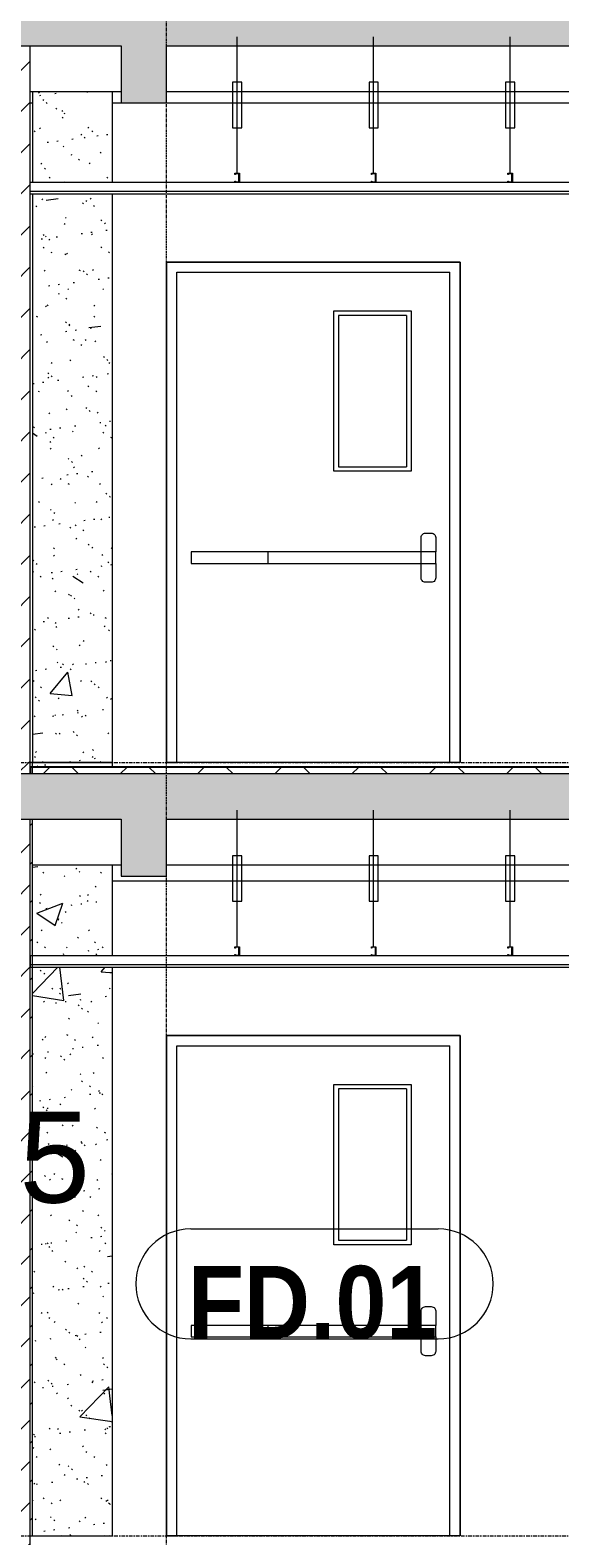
# Model space of a CAD drawing. Header units: millimetres. Extents: x 26124 to 258712, y -8723 to 35400.
# Drawn here: x 42053 to 44381, y 9000 to 15619 of the extents above; entities that cross this region are included whole.
import ezdxf

# ---------------------------------------------------------------- set-up
doc = ezdxf.new("R2010")
doc.units = ezdxf.units.MM
doc.linetypes.add('Centre', pattern=[31.75, 6.35, -4.7625, 15.875, -4.7625])
doc.linetypes.add('Grid Line', pattern=[22.225, 12.7, -3.175, 3.175, -3.175])
for name, color, linetype, lineweight in [('0-1', 7, 'Continuous', 5), ('A-AREA-IDEN', 2, 'Continuous', 9), ('A-CLNG', 13, 'Continuous', 9), ('A-CLNG-3', 13, 'Continuous', 18), ('A-CLNG-PATT-3', 13, 'Continuous', 9), ('A-DETL-GENF', 92, 'Continuous', 9), ('A-DETL-GENF-1', 7, 'Continuous', 9), ('A-DETL-MEDM', 33, 'Continuous', 18), ('A-DOOR', 31, 'Continuous', 9), ('A-DOOR-FRAM', 31, 'Continuous', 9), ('A-DOOR-IDEN', 31, 'Continuous', 9), ('A-FLOR-3', 192, 'Continuous', 25), ('A-FLOR-LEVL-2', 51, 'Centre', 9), ('A-FLOR-PATT-3', 8, 'Continuous', 9), ('A-WALL', 113, 'Continuous', 9), ('A-WALL-1', 113, 'Continuous', 18), ('A-WALL-PATT-4', 111, 'Continuous', 9), ('I-WALL', 2, 'Continuous', 9), ('I-WALL-3', 2, 'Continuous', 18), ('S-BEAM-3', 7, 'Continuous', 9), ('S-GRID-1', 1, 'Grid Line', 9)]:
    doc.layers.add(name, color=color, linetype=linetype, lineweight=lineweight)
doc.styles.add('Arial_1', font='arial.ttf', dxfattribs={"height": 400})
doc.styles.add('Arial_B_1', font='arialbd.ttf', dxfattribs={"width": 0.9, "height": 320})
pattern_1 = [(45, (80880.3, 14125), (-90.50967, 90.50967), [])]
pattern_2 = [(50, (80880.3, 14125), (1165.978, -102.01), [121.92, -1341.12]), (355, (80880.3, 14125), (-225.554, 1222.763), [97.536, -1072.896]), (100.451, (80977.5, 14116.5), (940.433, 1120.746), [103.616, -1139.776]), (46.184, (80880.3, 14450.1), (1734.906, -269.074), [182.88, -2011.68]), (96.636, (81024.9, 14427.7), (1519.38, 1583.536), [155.424, -1709.665]), (351.184, (80880.3, 14450.1), (1519.39, 1583.52), [146.304, -1609.344]), (21, (81042.9, 14368.8), (970.332, -654.498), [121.92, -1341.12]), (326, (81042.9, 14368.8), (395.533, 1178.804), [97.536, -1072.896]), (71.451, (81123.7, 14314.3), (1365.87, 524.296), [103.616, -1139.776]), (37.5, (80880.3, 14125), (19.767, 541.1527), [53.645, -1006.246, 53.645, -1035.507, -1076.96]), (37.5, (80880.3, 14125), (19.767, 541.1527), [-2149.043, 53.645, -1023.315]), (7.5, (80880.3, 14125), (427.646, 641.156), [53.645, -567.334, 53.645, -981.862, -410.464]), (7.5, (80880.3, 14125), (427.646, 641.156), [-1656.486, 53.645, -356.819]), (327.5, (80517.8, 14125), (867.782, -36.665), [53.645, -352.755, 53.645, -1214.323, -1682.496]), (327.5, (80517.8, 14125), (867.782, -36.665), [-1674.368, 53.645, -1628.85]), (317.5, (80355.2, 14125), (948.028, 162.731), [53.645, -474.675, 53.645, -788.416, -1194.816]), (317.5, (80355.2, 14125), (948.028, 162.731), [-1370.38, 53.645, -1141.17])]
pattern_3 = [(37.5, (80880.3, 14125), (-5.1206, 156.61216), [5.364, -118.181, 5.364, -132.812, -132.08]), (37.5, (80880.3, 14125), (-5.1206, 156.61216), [-261.722, 5.364, -126.716]), (7.5, (80880.3, 14125), (143.847, 229.3842), [5.364, -61.285, 5.364, -105.989, -42.672]), (7.5, (80880.3, 14125), (143.847, 229.3842), [-178.003, 5.364, -37.308]), (327.5, (80780.33, 14125), (253.1176, 0.4601), [5.364, -35.276, 5.364, -140.94, -191.008]), (327.5, (80780.33, 14125), (253.1176, 0.4601), [-186.944, 5.364, -185.644]), (317.5, (80780.33, 14125), (244.3381, 71.3376), [5.364, -14.956, 5.364, -90.546, -109.728]), (317.5, (80780.33, 14125), (244.3381, 71.3376), [-116.23, 5.364, -104.364])]

# ---------------------------------------------------------------- blocks, each defined once
blk = doc.blocks.new('NCV_TKTC_KET CAU_rvt-1-TKCS_MẶT CẮT 3')
at = {"layer": 'S-BEAM-3'}
for p, q in [((42052.6, 15350), (42452.6, 15350)), ((42052.6, 15300), (42062.6, 15300)), ((42412.6, 15300), (42452.6, 15300)), ((42652.6, 15350), (44452.6, 15350)), ((42652.6, 15300), (44442.6, 15300)), ((42062.6, 11950), (42452.6, 11950)), ((42652.6, 11950), (44452.6, 11950)), ((42412.6, 11880), (44442.6, 11880))]:
    blk.add_line(p, q, dxfattribs=at)
blk = doc.blocks.new('FD_01 - FD_01-1200x2200mm-V49-TKCS_MẶT CẮT 3')
at = {"layer": 'A-DOOR'}
for p, q in [((43387.6, 10985), (43727.6, 10985)), ((43387.6, 10280), (43387.6, 10985)), ((43407.6, 10965), (43407.6, 10300)), ((43707.6, 10965), (43407.6, 10965)), ((43707.6, 10965), (43707.6, 10300)), ((43727.6, 10985), (43727.6, 10280)), ((43727.6, 10280), (43387.6, 10280)), ((43407.6, 10300), (43707.6, 10300)), ((43790.6, 10008), (43816, 10008)), ((43771.6, 9925.4), (43771.6, 9988.9)), ((43835.1, 9988.9), (43835.1, 9925.4)), ((43097.2, 9925.4), (42760.1, 9925.4)), ((42760.1, 9925.4), (42760.1, 9874.6)), ((42760.1, 9874.6), (43097.2, 9874.6)), ((43097.2, 9925.4), (43097.2, 9874.6)), ((43771.6, 9925.4), (43097.2, 9925.4)), ((43097.2, 9874.6), (43771.6, 9874.6)), ((43771.6, 9874.6), (43771.6, 9925.4)), ((43835.1, 9925.4), (43771.6, 9925.4)), ((43771.6, 9874.6), (43835.1, 9874.6)), ((43771.6, 9811.1), (43771.6, 9874.6)), ((43835.1, 9874.6), (43835.1, 9925.4)), ((43835.1, 9874.6), (43835.1, 9811.1)), ((43816, 9792.1), (43790.6, 9792.1))]:
    blk.add_line(p, q, dxfattribs=at)
at = {"layer": 'A-DOOR', "flags": 128}
for points in [[(43771.6, 9988.9), (43772, 9993.1), (43773.5, 9997.2), (43775.7, 10000.8), (43778.7, 10003.8), (43782.3, 10006.1), (43786.4, 10007.5), (43790.6, 10008)], [(43816, 10008), (43820.3, 10007.5), (43824.3, 10006.1), (43827.9, 10003.8), (43830.9, 10000.8), (43833.2, 9997.2), (43834.6, 9993.1), (43835.1, 9988.9)], [(43790.6, 9792.1), (43786.4, 9792.5), (43782.3, 9793.9), (43778.7, 9796.2), (43775.7, 9799.2), (43773.5, 9802.8), (43772, 9806.9), (43771.6, 9811.1)], [(43835.1, 9811.1), (43834.6, 9806.9), (43833.2, 9802.8), (43830.9, 9799.2), (43827.9, 9796.2), (43824.3, 9793.9), (43820.3, 9792.5), (43816, 9792.1)]]:
    blk.add_lwpolyline(points, dxfattribs=at)
at = {"layer": 'A-DOOR-FRAM'}
for p, q in [((42652.6, 11200), (42652.6, 9000)), ((43942.6, 11200), (42652.6, 11200)), ((43942.6, 9000), (43942.6, 11200)), ((42697.6, 9000), (42697.6, 11155)), ((42697.6, 11155), (43897.6, 11155)), ((43897.6, 9000), (43897.6, 11155)), ((42652.6, 9000), (42697.6, 9000)), ((43942.6, 9000), (43897.6, 9000))]:
    blk.add_line(p, q, dxfattribs=at)
blk = doc.blocks.new('FD_01 - FD_01-1200x2200mm-V71-TKCS_MẶT CẮT 3')
at = {"layer": 'A-DOOR'}
for p, q in [((43387.6, 14385), (43727.6, 14385)), ((43387.6, 13680), (43387.6, 14385)), ((43407.6, 14365), (43407.6, 13700)), ((43707.6, 14365), (43407.6, 14365)), ((43707.6, 14365), (43707.6, 13700)), ((43727.6, 14385), (43727.6, 13680)), ((43727.6, 13680), (43387.6, 13680)), ((43407.6, 13700), (43707.6, 13700)), ((43771.6, 13325.4), (43771.6, 13388.9)), ((43790.6, 13408), (43816, 13408)), ((43835.1, 13388.9), (43835.1, 13325.4)), ((43097.2, 13325.4), (42760.1, 13325.4)), ((42760.1, 13325.4), (42760.1, 13274.6)), ((43097.2, 13325.4), (43097.2, 13274.6)), ((43771.6, 13325.4), (43097.2, 13325.4)), ((43771.6, 13274.6), (43771.6, 13325.4)), ((43835.1, 13325.4), (43771.6, 13325.4)), ((43835.1, 13274.6), (43835.1, 13325.4)), ((42760.1, 13274.6), (43097.2, 13274.6)), ((43097.2, 13274.6), (43771.6, 13274.6)), ((43771.6, 13274.6), (43835.1, 13274.6)), ((43771.6, 13211.1), (43771.6, 13274.6)), ((43835.1, 13274.6), (43835.1, 13211.1)), ((43816, 13192.1), (43790.6, 13192.1))]:
    blk.add_line(p, q, dxfattribs=at)
at = {"layer": 'A-DOOR', "flags": 128}
for points in [[(43771.6, 13388.9), (43772, 13393.1), (43773.5, 13397.2), (43775.7, 13400.8), (43778.7, 13403.8), (43782.3, 13406.1), (43786.4, 13407.5), (43790.6, 13408)], [(43816, 13408), (43820.3, 13407.5), (43824.3, 13406.1), (43827.9, 13403.8), (43830.9, 13400.8), (43833.2, 13397.2), (43834.6, 13393.1), (43835.1, 13388.9)], [(43790.6, 13192.1), (43786.4, 13192.5), (43782.3, 13193.9), (43778.7, 13196.2), (43775.7, 13199.2), (43773.5, 13202.8), (43772, 13206.9), (43771.6, 13211.1)], [(43835.1, 13211.1), (43834.6, 13206.9), (43833.2, 13202.8), (43830.9, 13199.2), (43827.9, 13196.2), (43824.3, 13193.9), (43820.3, 13192.5), (43816, 13192.1)]]:
    blk.add_lwpolyline(points, dxfattribs=at)
at = {"layer": 'A-DOOR-FRAM'}
for p, q in [((42652.6, 14600), (42652.6, 12400)), ((43942.6, 14600), (42652.6, 14600)), ((43942.6, 12400), (43942.6, 14600)), ((42697.6, 12400), (42697.6, 14555)), ((42697.6, 14555), (43897.6, 14555)), ((43897.6, 12400), (43897.6, 14555)), ((42652.6, 12400), (42697.6, 12400)), ((43942.6, 12400), (43897.6, 12400))]:
    blk.add_line(p, q, dxfattribs=at)
blk = doc.blocks.new('Repeating Detail - THANH TREO TRẦN 600-354052-TKCS_MẶT CẮT 3')
at = {"layer": 'A-DETL-GENF'}
for points in [[(116732.564287, 28550), (116752.564287, 28550), (116752.564287, 28556), (116750.064287, 28552.5), (116735.064287, 28552.5), (116735.064287, 28587.5), (116750.064287, 28587.5), (116752.564287, 28584), (116752.564287, 28590), (116732.564287, 28590)], [(117332.564287, 28550), (117352.564287, 28550), (117352.564287, 28556), (117350.064287, 28552.5), (117335.064287, 28552.5), (117335.064287, 28587.5), (117350.064287, 28587.5), (117352.564287, 28584), (117352.564287, 28590), (117332.564287, 28590)], [(117932.564287, 28550), (117952.564287, 28550), (117952.564287, 28556), (117950.064287, 28552.5), (117935.064287, 28552.5), (117935.064287, 28587.5), (117950.064287, 28587.5), (117952.564287, 28584), (117952.564287, 28590), (117932.564287, 28590)]]:
    blk.add_hatch(color=256, dxfattribs=at).paths.add_polyline_path(points)
for p, q in [((116742.564287, 28590), (116742.564287, 29190)), ((117342.564287, 28590), (117342.564287, 29190)), ((117942.564287, 28590), (117942.564287, 29190)), ((116722.564287, 28990), (116762.564287, 28990)), ((116722.564287, 28790), (116722.564287, 28990)), ((116762.564287, 28990), (116762.564287, 28790)), ((117322.564287, 28990), (117362.564287, 28990)), ((117322.564287, 28790), (117322.564287, 28990)), ((117362.564287, 28990), (117362.564287, 28790)), ((117922.564287, 28990), (117962.564287, 28990)), ((117922.564287, 28790), (117922.564287, 28990)), ((117962.564287, 28990), (117962.564287, 28790)), ((116762.564287, 28790), (116722.564287, 28790)), ((117362.564287, 28790), (117322.564287, 28790)), ((117962.564287, 28790), (117922.564287, 28790)), ((116752.564287, 28590), (116732.564287, 28590)), ((116732.564287, 28590), (116732.564287, 28550)), ((116752.564287, 28590), (116732.564287, 28590)), ((116732.564287, 28590), (116732.564287, 28550)), ((116732.564287, 28550), (116752.564287, 28550)), ((116732.564287, 28550), (116752.564287, 28550)), ((116735.064287, 28587.5), (116750.064287, 28587.5)), ((116735.064287, 28552.5), (116735.064287, 28587.5)), ((116735.064287, 28552.5), (116735.064287, 28587.5)), ((116735.064287, 28587.5), (116750.064287, 28587.5)), ((116750.064287, 28552.5), (116735.064287, 28552.5)), ((116750.064287, 28552.5), (116735.064287, 28552.5)), ((116750.064287, 28587.5), (116750.064287, 28584)), ((116750.064287, 28587.5), (116750.064287, 28584)), ((116750.064287, 28584), (116752.564287, 28584)), ((116750.064287, 28584), (116752.564287, 28584)), ((116752.564287, 28556), (116750.064287, 28556)), ((116750.064287, 28556), (116750.064287, 28552.5)), ((116752.564287, 28556), (116750.064287, 28556)), ((116750.064287, 28556), (116750.064287, 28552.5)), ((116752.564287, 28584), (116752.564287, 28590)), ((116752.564287, 28584), (116752.564287, 28590)), ((116752.564287, 28550), (116752.564287, 28556)), ((116752.564287, 28550), (116752.564287, 28556)), ((117352.564287, 28590), (117332.564287, 28590)), ((117332.564287, 28590), (117332.564287, 28550)), ((117352.564287, 28590), (117332.564287, 28590)), ((117332.564287, 28590), (117332.564287, 28550)), ((117332.564287, 28550), (117352.564287, 28550)), ((117332.564287, 28550), (117352.564287, 28550)), ((117335.064287, 28587.5), (117350.064287, 28587.5)), ((117335.064287, 28552.5), (117335.064287, 28587.5)), ((117335.064287, 28552.5), (117335.064287, 28587.5)), ((117335.064287, 28587.5), (117350.064287, 28587.5)), ((117350.064287, 28552.5), (117335.064287, 28552.5)), ((117350.064287, 28552.5), (117335.064287, 28552.5)), ((117350.064287, 28587.5), (117350.064287, 28584)), ((117350.064287, 28587.5), (117350.064287, 28584)), ((117350.064287, 28584), (117352.564287, 28584)), ((117350.064287, 28584), (117352.564287, 28584)), ((117352.564287, 28556), (117350.064287, 28556)), ((117350.064287, 28556), (117350.064287, 28552.5)), ((117352.564287, 28556), (117350.064287, 28556)), ((117350.064287, 28556), (117350.064287, 28552.5)), ((117352.564287, 28584), (117352.564287, 28590)), ((117352.564287, 28584), (117352.564287, 28590)), ((117352.564287, 28550), (117352.564287, 28556)), ((117352.564287, 28550), (117352.564287, 28556)), ((117952.564287, 28590), (117932.564287, 28590)), ((117932.564287, 28590), (117932.564287, 28550)), ((117952.564287, 28590), (117932.564287, 28590)), ((117932.564287, 28590), (117932.564287, 28550)), ((117932.564287, 28550), (117952.564287, 28550)), ((117932.564287, 28550), (117952.564287, 28550)), ((117935.064287, 28587.5), (117950.064287, 28587.5)), ((117935.064287, 28552.5), (117935.064287, 28587.5)), ((117935.064287, 28552.5), (117935.064287, 28587.5)), ((117935.064287, 28587.5), (117950.064287, 28587.5)), ((117950.064287, 28552.5), (117935.064287, 28552.5)), ((117950.064287, 28552.5), (117935.064287, 28552.5)), ((117950.064287, 28587.5), (117950.064287, 28584)), ((117950.064287, 28587.5), (117950.064287, 28584)), ((117950.064287, 28584), (117952.564287, 28584)), ((117950.064287, 28584), (117952.564287, 28584)), ((117952.564287, 28556), (117950.064287, 28556)), ((117950.064287, 28556), (117950.064287, 28552.5)), ((117952.564287, 28556), (117950.064287, 28556)), ((117950.064287, 28556), (117950.064287, 28552.5)), ((117952.564287, 28584), (117952.564287, 28590)), ((117952.564287, 28584), (117952.564287, 28590)), ((117952.564287, 28550), (117952.564287, 28556)), ((117952.564287, 28550), (117952.564287, 28556))]:
    blk.add_line(p, q, dxfattribs=at)
blk = doc.blocks.new('STN_Door Tag - STN_Door Tag-1788670-TKCS_MẶT CẮT 3')
at = {"layer": 'A-DOOR-IDEN'}
for p, q in [((47163.5, 10529.1), (48251.6, 10529.1)), ((47163.5, 10046.1), (48251.6, 10046.1))]:
    blk.add_line(p, q, dxfattribs=at)
for centre, start, end in [((47163.5, 10287.6), 90, 270), ((48251.6, 10287.6), 270, 90)]:
    blk.add_arc(centre, 241.5, start, end, dxfattribs=at)

msp = doc.modelspace()

# ---------------------------------------------------------------- hatches: boundary and pattern name
at = {"layer": 'A-CLNG-PATT-3'}
h = msp.add_hatch(dxfattribs=at)
h.set_pattern_fill('FP_4', color=256, style=0, pattern_type=2)
h.set_pattern_definition([(0, (80880.3, 14125), (1300.48, 325.12), [53.645, -921.715, 53.645, -6123.635]), (0, (80880.3, 14125), (1300.48, 325.12), [-1029.005, -921.715, 53.645, -1897.075, -3251.2]), (0, (80880.3, 14125), (1300.48, 325.12), [-3901.44, 53.645, -921.715, 53.645, -2222.195]), (0, (80880.3, 14125), (1300.48, 325.12), [-4930.445, -596.595, 53.645, -1571.955]), (120, (81367.98, 14287.56), (-931.8022, 963.6887), [53.645, -921.715, -6177.28]), (120, (81367.98, 14287.56), (-931.8022, 963.6887), [-975.36, 53.645, -921.715, -5201.92]), (120, (81367.98, 14287.56), (-931.8022, 963.6887), [-1950.72, 53.645, -1897.075, -3251.2]), (120, (81367.98, 14287.56), (-931.8022, 963.6887), [-3901.44, 53.645, -921.715, -2275.84]), (120, (81367.98, 14287.56), (-931.8022, 963.6887), [-4876.8, 53.645, -596.595, -1625.6]), (120, (81367.98, 14287.56), (-931.8022, 963.6887), [-5527.04, 53.645, -1571.955]), (240, (81530.54, 14937.8), (-368.6778, -1288.8087), [53.645, -921.715, -6177.28]), (240, (81530.54, 14937.8), (-368.6778, -1288.8087), [-975.36, 53.645, -921.715, -5201.92]), (240, (81530.54, 14937.8), (-368.6778, -1288.8087), [-1950.72, 53.645, -1897.075, -3251.2]), (240, (81530.54, 14937.8), (-368.6778, -1288.8087), [-3901.44, 53.645, -921.715, -2275.84]), (240, (81530.54, 14937.8), (-368.6778, -1288.8087), [-4876.8, 53.645, -596.595, -1625.6]), (240, (81530.54, 14937.8), (-368.6778, -1288.8087), [-5527.04, 53.645, -1571.955])])
h.paths.add_polyline_path([(47966.1, 11500), (48652.4, 11500), (48652.4, 11510), (42052.6, 11510), (42052.6, 11500), (47153.9, 11500)])
at = {"layer": 'A-DETL-GENF-1'}
h = msp.add_hatch(color=256, dxfattribs=at)
h.paths.add_polyline_path([(116152.5, 1550), (116452.5, 1550), (116452.5, 1950), (118252.6, 1950), (118252.6, 1700), (118452.6, 1700), (118452.6, 1950), (122652.5, 1950), (122652.5, 1550), (122953, 1550), (122953, 1950), (126952.5, 1950), (126952.5, 1550), (127252.5, 1550), (127252.5, 2150), (112052.6, 2150), (112052.6, 1550), (112352.5, 1550), (112352.5, 1950), (116152.5, 1950), (116152.5, 1809.6)])
h.paths.add_polyline_path([(33652.6, 1550), (33952.6, 1550), (33952.6, 2000), (37952.1, 2000), (37952.1, 1550), (38252.6, 1550), (38252.6, 1950), (42452.6, 1950), (42452.6, 1700), (42652.6, 1700), (42652.6, 1950), (44452.6, 1950), (44452.6, 1550), (44752.6, 1550), (44752.6, 1950), (48552.6, 1950), (48552.6, 1550), (48852.6, 1550), (48852.6, 2150), (33652.6, 2150), (33652.6, 1809.6)])
h.paths.add_polyline_path([(126952.5, 4950), (127252.5, 4950), (127252.5, 5550), (112052.6, 5550), (112052.6, 4950), (112352.5, 4950), (112352.5, 5350), (116152.5, 5350), (116152.5, 4950), (116452.5, 4950), (116452.5, 5350), (118252.6, 5350), (118252.6, 5100), (118452.6, 5100), (118452.6, 5350), (122652.5, 5350), (122652.5, 4950), (122953, 4950), (122953, 5350), (126952.5, 5350)])
h.paths.add_polyline_path([(44752.6, 4950), (44752.6, 5350), (48552.6, 5350), (48552.6, 4950), (48852.6, 4950), (48852.6, 5550), (33652.6, 5550), (33652.6, 4950), (33952.6, 4950), (33952.6, 5380), (37952.1, 5380), (37952.1, 4950), (38252.6, 4950), (38252.6, 5350), (42452.6, 5350), (42452.6, 5100), (42652.6, 5100), (42652.6, 5350), (44452.6, 5350), (44452.6, 4950), (44717.3, 4950)])
h.paths.add_polyline_path([(126952.5, 8350), (127252.5, 8350), (127252.5, 8950), (112052.6, 8950), (112052.6, 8350), (112352.5, 8350), (112352.5, 8750), (116152.5, 8750), (116152.5, 8350), (116452.5, 8350), (116452.5, 8750), (118252.6, 8750), (118252.6, 8500), (118452.6, 8500), (118452.6, 8750), (122652.5, 8750), (122652.5, 8350), (122953, 8350), (122953, 8750), (126952.5, 8750)])
h.paths.add_polyline_path([(33952.6, 8350), (33952.6, 8780), (37952.1, 8780), (37952.1, 8350), (38252.6, 8350), (38252.6, 8750), (42452.6, 8750), (42452.6, 8500), (42652.6, 8500), (42652.6, 8750), (44452.6, 8750), (44452.6, 8350), (44752.6, 8350), (44752.6, 8750), (48552.6, 8750), (48552.6, 8350), (48852.6, 8350), (48852.6, 8950), (33652.6, 8950), (33652.6, 8350)])
h.paths.add_polyline_path([(33952.6, 11750), (33952.6, 12200), (37952.1, 12200), (37952.1, 11750), (38252.6, 11750), (38252.6, 12150), (42452.6, 12150), (42452.6, 11900), (42652.6, 11900), (42652.6, 12150), (44452.6, 12150), (44452.6, 11750), (44752.6, 11750), (44752.6, 12150), (48552.6, 12150), (48552.6, 11750), (48852.6, 11750), (48852.6, 12350), (33652.6, 12350), (33652.6, 11750)])
h.paths.add_polyline_path([(116189.3, 11750), (116452.5, 11750), (116452.5, 12150), (118252.6, 12150), (118252.6, 11900), (118452.6, 11900), (118452.6, 12150), (122652.5, 12150), (122652.5, 11750), (122953, 11750), (122953, 12150), (126952.5, 12150), (126952.5, 11750), (127252.5, 11750), (127252.5, 12350), (112052.6, 12350), (112052.6, 11750), (112352.5, 11750), (112352.5, 12150), (116152.5, 12150), (116152.5, 11750)])
h.paths.add_polyline_path([(126952.5, 15150), (127252.5, 15150), (127252.5, 15750), (112052.6, 15750), (112052.6, 15150), (112352.5, 15150), (112352.5, 15550), (116152.5, 15550), (116152.5, 15150), (116452.5, 15150), (116452.5, 15550), (118252.6, 15550), (118252.6, 15300), (118452.6, 15300), (118452.6, 15550), (122652.5, 15550), (122652.5, 15150), (122953, 15150), (122953, 15550), (126952.5, 15550)])
h.paths.add_polyline_path([(33952.6, 15150), (33952.6, 15600), (37952.1, 15600), (37952.1, 15150), (38252.6, 15150), (38252.6, 15550), (42452.6, 15550), (42452.6, 15300), (42652.6, 15300), (42652.6, 15550), (44452.6, 15550), (44452.6, 15150), (44752.6, 15150), (44752.6, 15550), (48552.6, 15550), (48552.6, 15150), (48852.6, 15150), (48852.6, 15750), (33652.6, 15750), (33652.6, 15150)])
h.paths.add_polyline_path([(126952.5, 18550), (127252.5, 18550), (127252.5, 19150), (112052.6, 19150), (112052.6, 18550), (112352.5, 18550), (112352.5, 18950), (116152.5, 18950), (116152.5, 18550), (116452.5, 18550), (116452.5, 18950), (118252.6, 18950), (118252.6, 18700), (118452.6, 18700), (118452.6, 18950), (122652.5, 18950), (122652.5, 18550), (122953, 18550), (122953, 18950), (126952.5, 18950), (126952.5, 18552.9)])
h.paths.add_polyline_path([(33952.6, 18550), (33952.6, 19000), (37952.1, 19000), (37952.1, 18550), (38252.6, 18550), (38252.6, 18950), (42452.6, 18950), (42452.6, 18700), (42652.6, 18700), (42652.6, 18950), (44452.6, 18950), (44452.6, 18550), (44752.6, 18550), (44752.6, 18950), (48552.6, 18950), (48552.6, 18550), (48852.6, 18550), (48852.6, 19150), (33652.6, 19150), (33652.6, 18550)])
h.paths.add_polyline_path([(126952.5, 21950), (127252.5, 21950), (127252.5, 22550), (112052.6, 22550), (112052.6, 21950), (112352.5, 21950), (112352.5, 22350), (116152.5, 22350), (116152.5, 21950), (116452.5, 21950), (116452.5, 22350), (118252.6, 22350), (118252.6, 22100), (118452.6, 22100), (118452.6, 22350), (122652.5, 22350), (122652.5, 21950), (122953, 21950), (122953, 22350), (126952.5, 22350), (126952.5, 22140.7)])
h.paths.add_polyline_path([(33652.6, 21950), (33952.6, 21950), (33952.6, 22400), (37952.1, 22400), (37952.1, 21950), (38252.6, 21950), (38252.6, 22350), (42452.6, 22350), (42452.6, 22100), (42652.6, 22100), (42652.6, 22350), (44452.6, 22350), (44452.6, 21950), (44752.6, 21950), (44752.6, 22350), (48552.6, 22350), (48552.6, 21950), (48852.6, 21950), (48852.6, 22550), (33652.6, 22550), (33652.6, 22140.7)])
h.paths.add_polyline_path([(127252.5, 25350), (127252.5, 25950), (112052.6, 25950), (112052.6, 25350), (112352.5, 25350), (112352.5, 25750), (116152.5, 25750), (116152.5, 25350), (116452.5, 25350), (116452.5, 25750), (118252.6, 25750), (118252.6, 25500), (118452.6, 25500), (118452.6, 25750), (122652.5, 25750), (122652.5, 25350), (122953, 25350), (122953, 25750), (126952.5, 25750), (126952.5, 25350)])
h.paths.add_polyline_path([(33952.6, 25350), (33952.6, 25800), (37952.1, 25800), (37952.1, 25350), (38252.6, 25350), (38252.6, 25750), (42452.6, 25750), (42452.6, 25500), (42652.6, 25500), (42652.6, 25750), (44452.6, 25750), (44452.6, 25350), (44752.6, 25350), (44752.6, 25750), (48552.6, 25750), (48552.6, 25350), (48852.6, 25350), (48852.6, 25950), (33652.6, 25950), (33652.6, 25350)])
h.paths.add_polyline_path([(126952.6, 28750), (127252.6, 28750), (127252.6, 29650), (127052.6, 29650), (127052.6, 29350), (116452.6, 29350), (116452.6, 29550), (112052.6, 29550), (112052.6, 28950), (112352.7, 28950), (112352.7, 29350), (116152.6, 29350), (116152.6, 28950), (116452.6, 28950), (116452.6, 29150), (118252.6, 29150), (118252.6, 28900), (118452.6, 28900), (118452.6, 29150), (122652.6, 29150), (122652.6, 28750), (122952.6, 28750), (122952.6, 29150), (126952.6, 29150)])
h.paths.add_polyline_path([(33952.6, 28750), (33952.6, 29150), (37952.1, 29150), (37952.1, 28750), (38252.6, 28750), (38252.6, 29150), (42452.6, 29150), (42452.6, 28900), (42652.6, 28900), (42652.6, 29150), (44452.6, 29150), (44452.6, 28950), (44752.6, 28950), (44752.6, 29350), (48552.6, 29350), (48552.6, 28950), (48852.6, 28950), (48852.6, 29550), (44452.6, 29550), (44452.6, 29350), (33852.6, 29350), (33852.6, 29650), (33652.6, 29650), (33652.6, 28750)])
h.paths.add_polyline_path([(127252.6, 32700), (127252.6, 33200), (126454.5, 33200), (126454.5, 33000), (127054.5, 33000), (127054.5, 32700)])
h.paths.add_polyline_path([(33652.6, 32700), (33850.6, 32700), (33850.6, 33000), (34450.6, 33000), (34450.6, 33200), (33652.6, 33200)])
h.paths.add_polyline_path([(112252.5, 32800), (112252.5, 33000), (114152.7, 33000), (114152.7, 32800), (114352.5, 32800), (114352.5, 33000), (116252.6, 33000), (116252.6, 32800), (116452.6, 32800), (116452.6, 33200), (112052.4, 33200), (112052.4, 32800)])
h.paths.add_polyline_path([(46752.4, 32800), (46752.4, 33000), (48652.6, 33000), (48652.6, 32800), (48852.7, 32800), (48852.7, 33200), (44452.6, 33200), (44452.6, 32800), (44652.6, 32800), (44652.6, 33000), (46552.6, 33000), (46552.6, 32800)])
at = {"layer": 'A-FLOR-PATT-3'}
h = msp.add_hatch(dxfattribs=at)
h.set_pattern_fill('FP_8', color=256, style=0, pattern_type=2)
h.set_pattern_definition([(45, (80880.3, 14125), (-169.7056, 169.7056), []), (135, (80880.3, 14125), (-169.7056, -169.7056), [])])
h.paths.add_polyline_path([(118625.9, 12350), (118852.5, 12350), (118852.5, 12380), (112252.6, 12380), (112252.6, 12350), (118452.6, 12350)])
h.paths.add_polyline_path([(46341.7, 12350), (48652.6, 12350), (48652.6, 12380), (42052.6, 12380), (42052.6, 12350), (45529.5, 12350)])
at = {"layer": 'A-WALL-PATT-4'}
h = msp.add_hatch(dxfattribs=at)
h.set_pattern_fill('FP_6', color=256, style=0, pattern_type=2)
h.set_pattern_definition(pattern_2)
h.paths.add_polyline_path([(42402.6, 12400), (42402.6, 14900), (42062.6, 14900), (42062.6, 12400), (42280.8, 12400)])
h.paths.add_polyline_path([(42062.6, 14950), (42402.6, 14950), (42402.6, 15350), (42062.6, 15350), (42062.6, 14965.1)])
h.paths.add_polyline_path([(42280.8, 15780), (42402.6, 15780), (42402.6, 15800), (42062.6, 15800), (42062.7, 15780)])
h = msp.add_hatch(dxfattribs=at)
h.set_pattern_fill('FP_7', color=256, style=0, pattern_type=2)
h.set_pattern_definition(pattern_3)
h.paths.add_polyline_path([(42402.6, 12400), (42402.6, 14900), (42062.6, 14900), (42062.6, 12400), (42280.8, 12400)])
h.paths.add_polyline_path([(42062.6, 14950), (42402.6, 14950), (42402.6, 15350), (42062.6, 15350), (42062.6, 14965.1)])
h.paths.add_polyline_path([(42280.8, 15780), (42402.6, 15780), (42402.6, 15800), (42062.6, 15800), (42062.7, 15780)])
h = msp.add_hatch(dxfattribs=at)
h.set_pattern_fill('FP_7', color=256, style=0, pattern_type=2)
h.set_pattern_definition(pattern_3)
h.paths.add_polyline_path([(42402.6, 12400), (42412.6, 12400), (42412.6, 14900), (42402.6, 14900), (42402.6, 12573.2)])
h.paths.add_polyline_path([(42402.6, 14950), (42412.6, 14950), (42412.6, 15350), (42402.6, 15350), (42402.6, 14965.1)])
h.paths.add_polyline_path([(42402.6, 15780), (42412.6, 15780), (42412.6, 15800), (42402.6, 15800)])
h = msp.add_hatch(dxfattribs=at)
h.set_pattern_fill('FP_1', color=256, style=0, pattern_type=2)
h.set_pattern_definition(pattern_1)
h.paths.add_polyline_path([(41852.6, 12350), (42052.6, 12350), (42052.6, 15550), (41852.6, 15550), (41852.6, 12573.2)])
h = msp.add_hatch(dxfattribs=at)
h.set_pattern_fill('FP_5', color=256, style=0, pattern_type=2)
h.set_pattern_definition([(45, (80880.3, 14125), (-84.8528, 84.8528), [])])
h.paths.add_polyline_path([(42062.6, 9000), (42062.6, 12150), (42052.6, 12150), (42052.6, 9000)])
h.paths.add_polyline_path([(42060.1, 12350), (42062.6, 12350), (42062.6, 12400), (42052.6, 12400), (42052.6, 12350)])
h = msp.add_hatch(dxfattribs=at)
h.set_pattern_fill('FP_6', color=256, style=0, pattern_type=2)
h.set_pattern_definition(pattern_2)
h.paths.add_polyline_path([(42062.6, 9000), (42402.6, 9000), (42402.6, 11500), (42062.6, 11500), (42062.6, 10181.3)])
h.paths.add_polyline_path([(42402.6, 11550), (42402.6, 11950), (42062.6, 11950), (42062.6, 11550), (42280.8, 11550)])
h.paths.add_polyline_path([(42062.6, 12380), (42402.6, 12380), (42402.6, 12400), (42062.6, 12400)])
h = msp.add_hatch(dxfattribs=at)
h.set_pattern_fill('FP_7', color=256, style=0, pattern_type=2)
h.set_pattern_definition(pattern_3)
h.paths.add_polyline_path([(42062.6, 9000), (42402.6, 9000), (42402.6, 11500), (42062.6, 11500), (42062.6, 10181.3)])
h.paths.add_polyline_path([(42402.6, 11550), (42402.6, 11950), (42062.6, 11950), (42062.6, 11550), (42280.8, 11550)])
h.paths.add_polyline_path([(42062.6, 12380), (42402.6, 12380), (42402.6, 12400), (42062.6, 12400)])
h = msp.add_hatch(dxfattribs=at)
h.set_pattern_fill('FP_6', color=256, style=0, pattern_type=2)
h.set_pattern_definition(pattern_2)
h.paths.add_polyline_path([(42402.6, 9000), (42412.6, 9000), (42412.6, 11500), (42402.6, 11500), (42402.6, 10181.3)])
h.paths.add_polyline_path([(42402.6, 11550), (42412.6, 11550), (42412.6, 11950), (42402.6, 11950)])
h.paths.add_polyline_path([(42402.6, 12380), (42412.6, 12380), (42412.6, 12400), (42402.6, 12400)])
h = msp.add_hatch(dxfattribs=at)
h.set_pattern_fill('FP_7', color=256, style=0, pattern_type=2)
h.set_pattern_definition(pattern_3)
h.paths.add_polyline_path([(42402.6, 9000), (42412.6, 9000), (42412.6, 11500), (42402.6, 11500), (42402.6, 10181.3)])
h.paths.add_polyline_path([(42402.6, 11550), (42412.6, 11550), (42412.6, 11950), (42402.6, 11950)])
h.paths.add_polyline_path([(42402.6, 12380), (42412.6, 12380), (42412.6, 12400), (42402.6, 12400)])
h = msp.add_hatch(dxfattribs=at)
h.set_pattern_fill('FP_1', color=256, style=0, pattern_type=2)
h.set_pattern_definition(pattern_1)
h.paths.add_polyline_path([(42052.6, 8950), (42052.6, 12150), (41852.6, 12150), (41852.6, 8950)])

# ---------------------------------------------------------------- linework, layer by layer
at = {"layer": 'A-CLNG'}
for p, q in [((48652.4, 14910), (42052.6, 14910)), ((48652.4, 11510), (42052.6, 11510))]:
    msp.add_line(p, q, dxfattribs=at)
at = {"layer": 'A-CLNG-3'}
for p, q in [((42952.6, 14950), (42052.6, 14950)), ((42052.6, 14900), (48652.4, 14900)), ((43552.6, 14950), (42972.6, 14950)), ((44152.6, 14950), (43572.6, 14950)), ((45192.6, 14950), (44172.6, 14950)), ((42952.6, 11550), (42052.6, 11550)), ((42052.6, 11550), (42052.6, 11500)), ((43552.6, 11550), (42972.6, 11550)), ((44152.6, 11550), (43572.6, 11550)), ((45192.6, 11550), (44172.6, 11550)), ((42052.6, 11500), (48652.4, 11500))]:
    msp.add_line(p, q, dxfattribs=at)
at = {"layer": 'A-DETL-MEDM'}
for p, q in [((38252.6, 15550), (42452.6, 15550)), ((42452.6, 15550), (42452.6, 15300)), ((42652.6, 15300), (42652.6, 15550)), ((42652.6, 15550), (44452.6, 15550)), ((42452.6, 15300), (42652.6, 15300)), ((48852.6, 12350), (33652.6, 12350)), ((38252.6, 12150), (42452.6, 12150)), ((42452.6, 12150), (42452.6, 11900)), ((42652.6, 11900), (42652.6, 12150)), ((42652.6, 12150), (44452.6, 12150)), ((42452.6, 11900), (42652.6, 11900))]:
    msp.add_line(p, q, dxfattribs=at)
at = {"layer": 'A-FLOR-3'}
for p, q in [((48652.6, 12380), (42052.6, 12380)), ((42052.6, 12380), (42052.6, 12350))]:
    msp.add_line(p, q, dxfattribs=at)
at = {"layer": 'A-FLOR-LEVL-2'}
for p, q in [((26123.8, 12400), (134152.6, 12400)), ((26123.8, 9000), (134152.6, 9000))]:
    msp.add_line(p, q, dxfattribs=at)
at = {"layer": 'A-WALL'}
for p, q in [((42652.6, 12400), (42652.6, 14600)), ((42652.6, 14600), (43942.6, 14600)), ((43942.6, 14600), (43942.6, 12400)), ((43942.6, 12400), (42652.6, 12400)), ((42052.6, 9000), (42052.6, 12150)), ((42652.6, 9000), (42652.6, 11200)), ((42652.6, 11200), (43942.6, 11200)), ((43942.6, 11200), (43942.6, 9000)), ((43942.6, 9000), (42652.6, 9000))]:
    msp.add_line(p, q, dxfattribs=at)
at = {"layer": 'A-WALL-1'}
for p, q in [((42052.6, 12350), (42052.6, 15550)), ((42052.6, 8950), (42052.6, 9000))]:
    msp.add_line(p, q, dxfattribs=at)
at = {"layer": 'I-WALL'}
for p, q in [((42062.6, 15350), (42062.6, 14950)), ((42412.6, 15350), (42412.6, 14950)), ((42062.6, 14900), (42062.6, 12400)), ((42412.6, 14900), (42412.6, 12400)), ((42412.6, 12400), (42062.6, 12400)), ((42062.6, 12400), (42412.6, 12400)), ((42412.6, 12400), (42412.6, 12380)), ((42412.6, 11950), (42412.6, 11550)), ((42412.6, 11500), (42412.6, 9000)), ((42062.6, 9000), (42412.6, 9000))]:
    msp.add_line(p, q, dxfattribs=at)
at = {"layer": 'I-WALL-3'}
for p, q in [((42062.6, 12400), (42052.6, 12400)), ((42062.6, 12350), (42062.6, 12400)), ((42062.6, 9000), (42062.6, 12150)), ((42052.6, 9000), (42062.6, 9000))]:
    msp.add_line(p, q, dxfattribs=at)
at = {"layer": 'S-GRID-1'}
msp.add_line((42652.6, -2320.6), (42652.6, 30285.9), dxfattribs=at)

# ---------------------------------------------------------------- block references
at = {"layer": '0-1'}
msp.add_blockref('NCV_TKTC_KET CAU_rvt-1-TKCS_MẶT CẮT 3', (0, 0), dxfattribs=at)
at = {"layer": 'A-DETL-GENF', "extrusion": (0, 0, -1)}
for p in [(-160905.1, -13600), (-160905.1, -17000)]:
    msp.add_blockref('Repeating Detail - THANH TREO TRẦN 600-354052-TKCS_MẶT CẮT 3', p, dxfattribs=at)
at = {"layer": 'A-DOOR'}
for name in ['FD_01 - FD_01-1200x2200mm-V71-TKCS_MẶT CẮT 3', 'FD_01 - FD_01-1200x2200mm-V49-TKCS_MẶT CẮT 3']:
    msp.add_blockref(name, (0, 0), dxfattribs=at)
at = {"layer": 'A-DOOR-IDEN'}
msp.add_blockref('STN_Door Tag - STN_Door Tag-1788670-TKCS_MẶT CẮT 3', (-4405.1, -179.9), dxfattribs=at)

# ---------------------------------------------------------------- texts
at = {"layer": 'A-AREA-IDEN', "insert": (41197.4, 10459.3), "char_height": 400, "width": 2233.6, "attachment_point": 8, "line_spacing_factor": 0.936439, "style": 'Arial_1'}
msp.add_mtext('\\pt8,16,24,32,40,48,56,64,72,80,88,96,104,112,120,128,136,144,152,160,168,176,184,192,200,208,216,224,232,240,248,256;A1.03.05', dxfattribs=at)
at = {"layer": 'A-DOOR-IDEN', "insert": (43294.3, 10024.8), "char_height": 320, "width": 1124.64, "attachment_point": 5, "line_spacing_factor": 0.936439, "style": 'Arial_B_1'}
msp.add_mtext('\\pt7.2,14.4,21.6,28.8,36,43.2,50.4,57.6,64.8,72,79.2,86.4,93.6,100.8,108,115.2,122.4,129.6,136.8,144,151.2,158.4,165.6,172.8,180,187.2,194.4,201.6,208.8,216,223.2,230.4;FD.01', dxfattribs=at)

doc.saveas('drawing.dxf')
